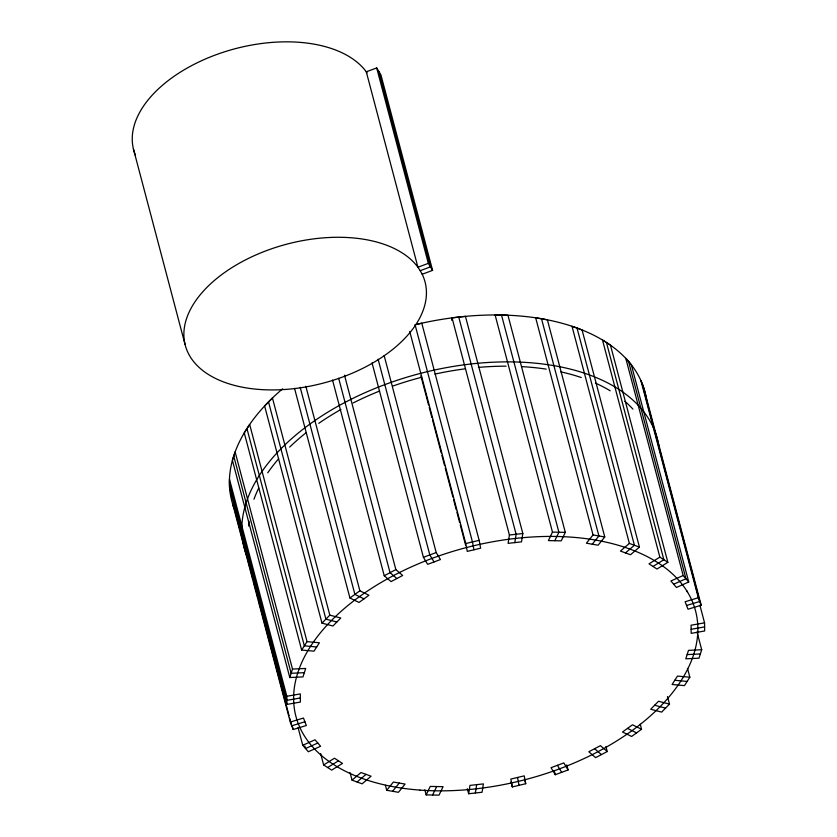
<?xml version="1.0" encoding="UTF-8"?>
<svg xmlns="http://www.w3.org/2000/svg" width="837" height="837" viewBox="0 0 837 837"><rect width="100%" height="100%" fill="white"/><g stroke="black" fill="none" stroke-linecap="round" stroke-linejoin="round"><path stroke-width="1.26" d="M451.666 320.247L452.043 317.861L465.445 316.355L522.822 533.514L521.514 541.853L508.101 543.359L509.409 535.01L452.043 317.861M468.657 793.748L469.975 785.399L483.388 783.903L482.07 792.241L468.657 793.748L467.328 788.695M475.364 792.995L476.682 784.646M514.807 542.606L516.115 534.257L458.749 317.108M289.79 677.531L292.5 669.066L235.124 451.917L232.414 460.371L289.79 677.531L302.984 676.903L305.693 668.449L292.5 669.066M701.699 649.732L698.989 658.185L685.785 658.813L688.495 650.359L701.699 649.732L697.033 632.061M426.169 794.888L430.249 786.414L443.087 786.675L439.017 795.15L426.169 794.888L424.84 789.835M552.472 532.112L548.392 540.587L561.24 540.848L565.31 532.374L507.944 315.225L495.096 314.953L552.472 532.112L565.31 532.374M432.593 795.014L436.673 786.539M554.816 540.712L558.896 532.238L501.52 315.089M301.644 650.035L307.043 641.634L249.667 424.474L244.268 432.875L301.644 650.035L313.99 651.176L319.389 642.774L307.043 641.634M689.845 677.227L684.446 685.629L672.101 684.478L677.489 676.076L689.845 677.227L687.501 668.386M386.725 790.285L393.38 782.051L405.098 784.07L398.443 792.304L386.725 790.285L385.386 785.232M593.046 534.948L586.392 543.192L598.11 545.211L604.764 536.967L547.388 319.818L535.67 317.798L593.046 534.948L604.764 536.967M392.584 791.3L399.239 783.055M592.251 544.196L598.905 535.962L541.529 318.813M321.983 623.126L329.83 615.153L272.454 397.993L264.618 405.976L321.983 623.126L332.948 626.003L340.785 618.02L329.83 615.153M669.495 704.126L661.659 712.109L650.694 709.242L658.541 701.26L669.495 704.126L667.497 696.551M352.042 780.147L360.988 772.52L371.063 776.202L362.118 783.84L352.042 780.147L350.033 772.572M629.372 543.422L620.426 551.06L630.502 554.743L639.447 547.105L582.071 329.956L571.995 326.263L629.372 543.422L639.447 547.105M357.075 781.999L366.02 774.361M625.459 552.901L634.415 545.264L577.038 328.114M349.929 597.995L359.879 590.786L368.96 595.253L359.01 602.462L349.929 597.995L294.551 388.42M641.56 729.257L631.611 736.466L622.529 731.998L632.479 724.79L641.56 729.257L640.232 724.214M323.637 764.924L334.476 758.217L342.479 763.417L331.63 770.124L323.637 764.924L320.634 753.562M659.859 557.139L649.01 563.845L657.003 569.034L667.853 562.338L610.476 345.179L602.483 339.989L659.859 557.139L667.853 562.338M327.633 767.519L338.472 760.823M653.006 566.44L663.856 559.733L606.48 342.584M384.235 575.741L395.859 569.61L402.67 575.479L391.057 581.6L384.235 575.741L332.53 380.05M607.254 751.521L595.63 757.642L588.809 751.772L600.432 745.652L607.254 751.521L605.915 746.468M302.753 745.265L315.026 739.793L320.592 746.269L308.319 751.741L302.753 745.265L298.077 727.594M683.17 575.511L670.897 580.993L676.463 587.469L688.736 581.987L631.36 364.838L625.794 358.362L683.17 575.511L688.736 581.987M317.809 743.036L305.536 748.508L304.867 745.987M673.68 584.226L685.953 578.754L628.577 361.594M432.583 270.372L428.335 263.362L417.925 267.244A123.991 71.825 -14.8 0 0 212.985 281.682A123.991 71.825 -14.8 0 0 278.575 389.812A123.991 71.825 -14.8 0 0 422.183 274.254L432.583 270.372L380.95 74.932L376.692 67.923L366.292 71.804A123.991 71.825 -14.8 0 0 217.212 54.321A123.991 71.825 -14.8 0 0 135.468 155.243M367.056 72.871L366.292 71.804L417.925 267.244L420.226 270.675L430.459 266.867L378.826 71.427M423.417 557.316L436.203 552.546L440.45 559.555L427.665 564.326L423.417 557.316L372.046 362.892M568.072 769.946L563.814 762.925L551.028 767.696L555.287 774.717L568.072 769.946L566.733 764.892M290.303 722.049L303.465 718.041L306.363 725.512L293.201 729.519L290.303 722.049L232.927 504.899L234.015 507.693M698.288 597.744L685.126 601.751L688.024 609.221L701.186 605.214L643.81 388.065L640.912 380.584L698.288 597.744L701.186 605.214M304.909 721.776L291.747 725.784L289.748 718.209M686.57 605.486L699.732 601.479L642.366 384.319M479.151 540.336L480.658 548.183L467.266 551.395L465.759 543.537L479.151 540.336L421.775 323.187L415.079 324.787L472.455 541.937L473.962 549.783M512.338 786.926L525.73 783.714L524.224 775.868L510.832 779.069L512.338 786.926L510.999 781.873M286.829 696.269L300.305 693.904L300.399 702.044L286.934 704.419L229.558 487.26L229.464 479.12L286.829 696.269L286.934 704.419M704.555 622.843L691.08 625.218L691.174 633.358L704.649 630.983L704.555 622.843L699.889 605.172M300.357 697.974L286.882 700.339L229.505 483.19M691.132 629.288L704.608 626.913M509.409 535.01L522.822 533.514M304.344 672.676L291.14 673.293L233.764 456.144M687.146 654.586L700.349 653.959M316.689 646.98L304.344 645.829L246.967 428.68M674.789 680.282L687.146 681.433M336.872 622.006L325.907 619.139L268.541 401.99M654.618 705.246L665.572 708.123M363.99 598.863L354.898 594.396L300.19 387.343M627.499 728.399L636.591 732.867M396.864 578.545L390.042 572.675L338.671 378.251M594.626 748.717L601.437 754.587M686.591 590.566L687.533 592.094M434.058 561.941L429.81 554.931L378.104 359.24M557.421 765.311L561.679 772.331M420.226 270.675L422.183 274.254M376.692 67.923L428.335 263.362M554.282 770.929L555.287 774.717M409.722 331.442L465.759 543.537M420.896 375.907L428.565 404.941M429.235 407.462L431.902 417.569M432.572 420.09L441.245 452.911M441.915 455.443L444.583 465.539M445.242 468.061L452.922 497.105M453.581 499.626L456.249 509.733M456.918 512.254L459.586 522.351M460.256 524.883L465.592 545.075M524.391 778.672L525.73 783.714M384.162 355.599L436.203 552.546M344.488 375.185L395.859 569.61M305.84 386.265L359.879 590.786M292.197 725.731L293.201 729.519M235.375 512.422L239.717 528.827M240.376 531.359L243.054 541.455M243.713 543.977L246.381 554.084M247.051 556.605L249.719 566.712M250.389 569.233L253.056 579.33M253.726 581.861L256.394 591.958M257.064 594.479L258.058 598.267M258.727 600.799L289.079 715.687M133.397 148.881L185.029 344.321M517.528 777.468L519.034 785.326M247.323 557.212A213.655 123.771 -14.8 0 1 417.653 374.129A213.655 123.771 -14.8 0 1 658.939 446.613M415.298 324.672A213.655 123.771 -14.8 0 1 646.719 400.965M234.925 510.298A213.655 123.771 -14.8 0 1 282.655 388.786M248.662 526.034A206.655 119.712 -14.8 0 1 248.955 521.189M253.967 499.239A206.655 119.712 -14.8 0 1 258.759 488.065M267.746 472.832A206.655 119.712 -14.8 0 1 278.637 458.76M289.675 447.094A206.655 119.712 -14.8 0 1 305.997 432.813M318.782 423.334A206.655 119.712 -14.8 0 1 340.941 409.481M353.12 402.974A206.655 119.712 -14.8 0 1 379.611 391.036M392.731 386.098A206.655 119.712 -14.8 0 1 421.681 377.257M434.947 374.087A206.655 119.712 -14.8 0 1 464.556 368.918M478.419 367.401A206.655 119.712 -14.8 0 1 506.071 366.177M522.11 366.637A206.655 119.712 -14.8 0 1 546.216 369.127M560.696 371.827A206.655 119.712 -14.8 0 1 581.276 377.539M595.41 383.084A206.655 119.712 -14.8 0 1 610.142 390.774M624.873 401.352A206.655 119.712 -14.8 0 1 632.918 409.094M419.933 790.097A206.655 119.712 -14.8 0 0 695.913 612.318A206.655 119.712 -14.8 0 0 371.377 588.474A206.655 119.712 -14.8 0 0 419.933 790.097"/></g></svg>
